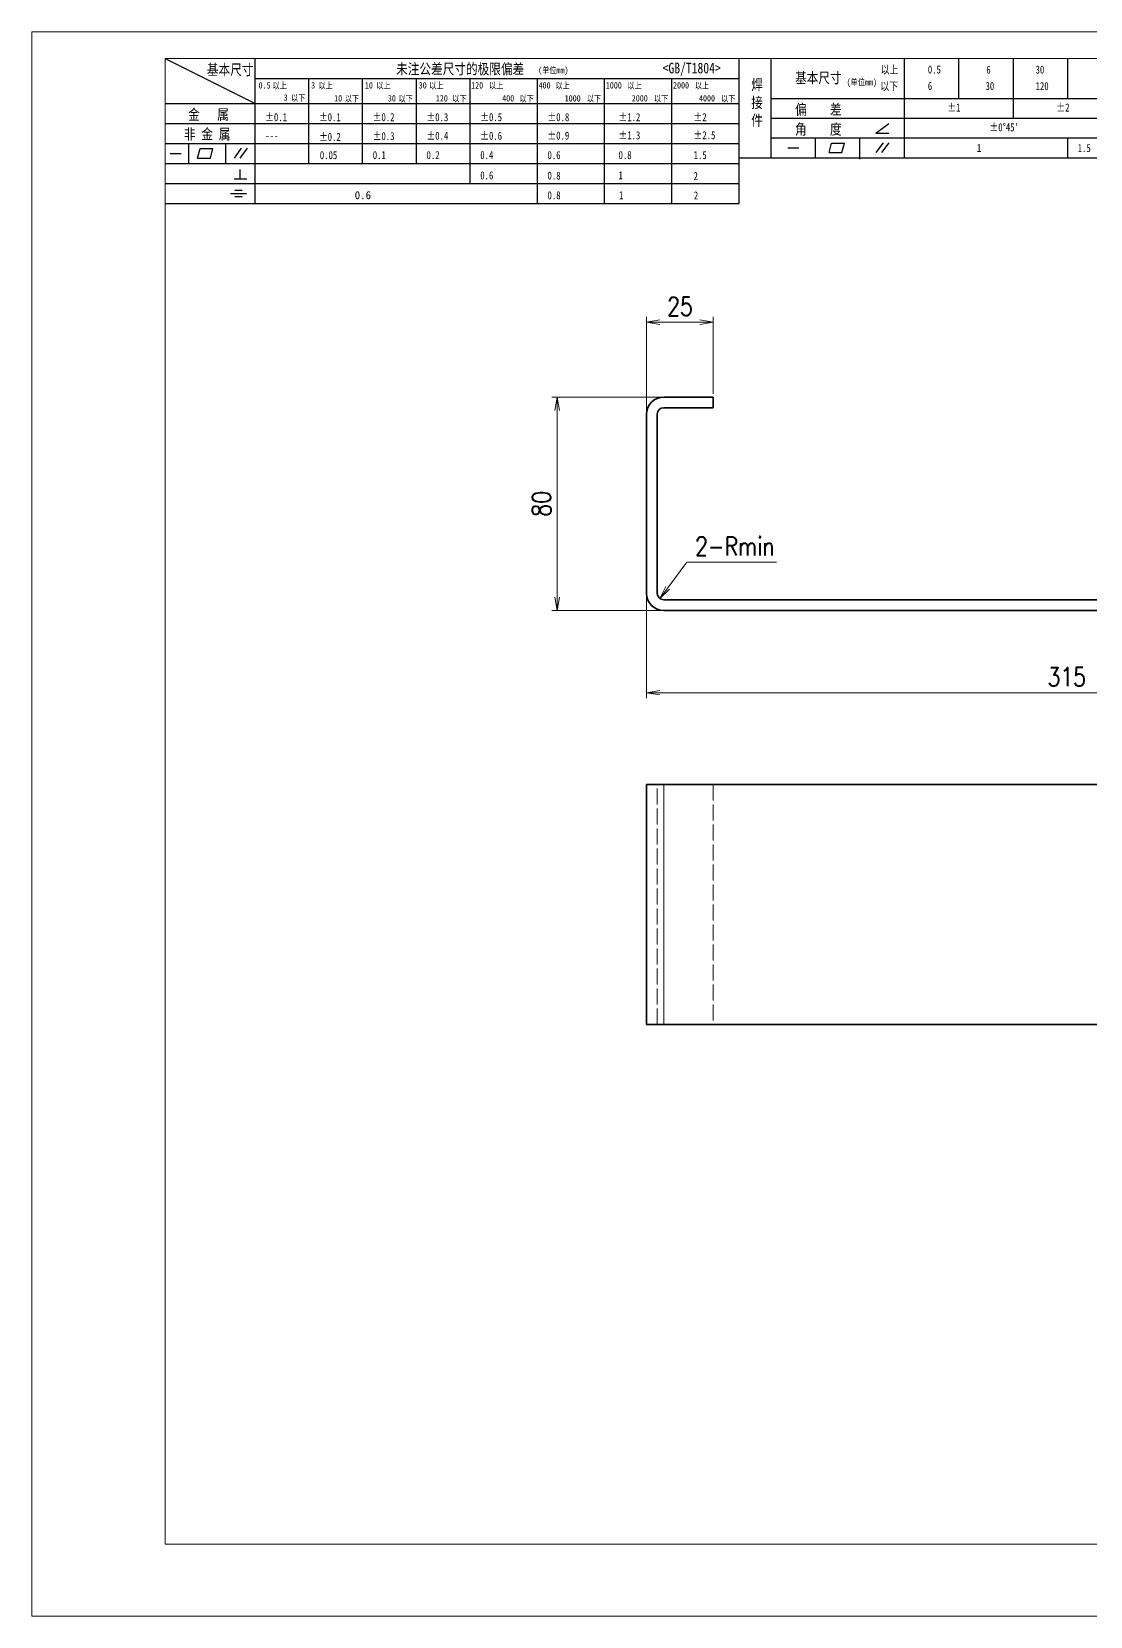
# Model space of a CAD drawing. Header units: millimetres. Extents: x -51813 to 38145, y -10860 to 38732.
# Drawn here: x -51813 to -51416, y 37795 to 38389 of the extents above; entities that cross this region are included whole.
import ezdxf

# ---------------------------------------------------------------- set-up
doc = ezdxf.new("R2010")
doc.units = ezdxf.units.MM
doc.header["$LTSCALE"] = 0.5
doc.linetypes.add('DASHED', pattern=[15, 12, -3])
doc.layers.add('图\\M+19E79\\M+195B6\\M+18E9A', color=7, linetype='Continuous')
doc.layers.add('图框', color=7, linetype='Continuous', lineweight=18)
doc.layers.add('标注线', color=3, linetype='Continuous', lineweight=18)
doc.layers.add('打印', color=7, linetype='Continuous', lineweight=15, plot=False)
doc.layers.add('打印-禁用', color=7, linetype='Continuous', lineweight=15, plot=False)
doc.styles.add('DIM', font='romans.shx', dxfattribs={"width": 0.8, "bigfont": 'bigfont.shx'})
doc.styles.add('国标', font='simfang.ttf', dxfattribs={"width": 0.8})
doc.dimstyles.new('DEH 1-2$0', dxfattribs={"dimscale": 2, "dimtxt": 3.5, "dimasz": 2.5, "dimexe": 1, "dimexo": 0.625, "dimgap": 1.2, "dimtad": 1, "dimdsep": 46, "dimtxsty": 'DIM', "dimblk": 'OPEN', "dimcen": 0, "dimclrd": 8, "dimclre": 8, "dimclrt": 2, "dimazin": 2, "dimtfac": 0.5, "dimtmove": 0, "dimatfit": 3, "dimldrblk": 'OPEN', "dimfxl": 0, "dimtolj": 2, "dimlwd": 13, "dimlwe": 13, "dimarcsym": 0})
doc.dimstyles.new('DEH 1-2$4', dxfattribs={"dimscale": 2, "dimtxt": 3.5, "dimasz": 2.5, "dimexe": 1, "dimexo": 0.625, "dimgap": 1.2, "dimtad": 1, "dimtoh": 1, "dimdsep": 46, "dimtxsty": 'DIM', "dimblk": 'OPEN', "dimcen": 0, "dimclrd": 8, "dimclre": 8, "dimclrt": 2, "dimazin": 2, "dimtfac": 0.5, "dimtofl": 0, "dimtmove": 0, "dimatfit": 3, "dimldrblk": 'OPEN', "dimfxl": 0, "dimtolj": 2, "dimlwd": 18, "dimlwe": 18, "dimarcsym": 0})

# ---------------------------------------------------------------- blocks, each defined once
blk = doc.blocks.new('GZDEH零件A3图框V01版')
at = {"layer": '图\\M+19E79\\M+195B6\\M+18E9A', "color": 9}
for p, q in [((2882.49, -1554.46), (2899.37, -1562.92)), ((2899.37, -1581.67), (2899.37, -1554.46)), ((2990.09, -1581.67), (2990.09, -1554.46)), ((2996.09, -1573.08), (2996.09, -1554.46)), ((3021.09, -1561.98), (3021.09, -1554.46)), ((3031.31, -1561.98), (3031.31, -1554.46)), ((3041.53, -1561.98), (3041.53, -1554.46)), ((3051.75, -1561.98), (3051.75, -1554.46)), ((2899.37, -1558.24), (2990.09, -1558.24)), ((2909.45, -1574.17), (2909.45, -1558.24)), ((2919.53, -1574.17), (2919.53, -1558.24)), ((2929.61, -1574.17), (2929.61, -1558.24)), ((2939.69, -1577.92), (2939.69, -1558.24)), ((2952.29, -1581.67), (2952.29, -1558.24)), ((2964.89, -1581.67), (2964.89, -1558.24)), ((2977.49, -1581.67), (2977.49, -1558.24)), ((2996.09, -1561.98), (3113.09, -1561.98)), ((3021.09, -1573.08), (3021.09, -1561.98)), ((3041.53, -1565.68), (3041.53, -1561.98)), ((2882.49, -1562.92), (2990.09, -1562.92)), ((2882.49, -1566.67), (2990.09, -1566.67)), ((2996.09, -1565.68), (3113.09, -1565.68)), ((3015.75, -1568.51), (3018.15, -1566.66)), ((2882.49, -1570.42), (2990.09, -1570.42)), ((2886.92, -1574.12), (2886.92, -1570.42)), ((2893.91, -1574.12), (2893.91, -1570.42)), ((2996.09, -1569.38), (3113.09, -1569.38)), ((3004.42, -1573.08), (3004.42, -1569.38)), ((3006.97, -1572.12), (3007.45, -1570.33)), ((3007.45, -1570.33), (3009.86, -1570.33)), ((3009.39, -1572.12), (3009.86, -1570.33)), ((3012.75, -1573.08), (3012.75, -1569.38)), ((3015.75, -1568.51), (3018.15, -1568.51)), ((3015.81, -1572.12), (3017.15, -1570.26)), ((3016.89, -1572.12), (3018.23, -1570.26)), ((3051.75, -1573.08), (3051.75, -1569.38)), ((2883.43, -1572.27), (2885.49, -1572.27)), ((2888.59, -1573.16), (2889.07, -1571.37)), ((2888.59, -1573.16), (2891, -1573.16)), ((2889.07, -1571.37), (2891.48, -1571.37)), ((2891, -1573.16), (2891.48, -1571.37)), ((2895.52, -1573.16), (2896.85, -1571.3)), ((2896.6, -1573.16), (2897.94, -1571.3)), ((2990.09, -1573.08), (3113.09, -1573.08)), ((2999.26, -1571.23), (3001.32, -1571.23)), ((3006.97, -1572.12), (3009.39, -1572.12)), ((3012.75, -1573.33), (3012.75, -1573.08)), ((2882.49, -1574.17), (2990.09, -1574.17)), ((2895.42, -1577.05), (2897.81, -1577.05)), ((2896.58, -1577.05), (2896.58, -1575.28)), ((2882.49, -1577.92), (2990.09, -1577.92)), ((2894.79, -1579.77), (2897.77, -1579.77)), ((2895.57, -1579.17), (2896.92, -1579.17)), ((2882.49, -1581.67), (2990.09, -1581.67)), ((2895.57, -1580.37), (2896.93, -1580.37))]:
    blk.add_line(p, q, dxfattribs=at)
at = {"layer": '图框', "linetype": 'Continuous'}
for p, q in [((2882.49, -1554.46), (2882.49, -1832.96)), ((3272.49, -1554.46), (2882.49, -1554.46)), ((2882.49, -1832.96), (3272.49, -1832.96))]:
    blk.add_line(p, q, dxfattribs=at)
at = {"layer": '打印-禁用', "linetype": 'Continuous'}
for p, q in [((2857.49, -1549.46), (2857.49, -1846.46)), ((3277.49, -1549.46), (2857.49, -1549.46)), ((2857.49, -1846.46), (3277.49, -1846.46))]:
    blk.add_line(p, q, dxfattribs=at)
at = {"layer": '图\\M+19E79\\M+195B6\\M+18E9A', "color": 9, "style": '国标', "width": 0.8}
for s, height, p in [('基本尺寸', 2, (2890.33, -1557.58)), ('未注公差尺寸的极限偏差', 2, (2925.81, -1557.44)), ('<GB/T1804>', 2, (2975.78, -1557.27)), ('以上', 1.5, (3016.64, -1557.33)), ('0.5', 1.5, (3025.49, -1557.3)), ('6', 1.5, (3036.45, -1557.34)), ('30', 1.5, (3045.69, -1557.31)), ('30', 1.2, (2930.04, -1560.11)), ('基本尺寸', 2, (3000.6, -1559.1)), ('以下', 1.5, (3016.58, -1560.43)), ('6', 1.5, (3025.49, -1560.38)), ('30', 1.5, (3036.31, -1560.39)), ('120', 1.5, (3045.69, -1560.41)), ('金   属', 2, (2886.82, -1565.98)), ('±0.1', 1.5, (2901.27, -1566.23)), ('±0.1', 1.5, (2911.35, -1566.23)), ('±0.2', 1.5, (2921.43, -1566.23)), ('±0.3', 1.5, (2931.51, -1566.23)), ('±0.5', 1.5, (2941.59, -1566.23)), ('±0.8', 1.5, (2954.19, -1566.23)), ('±1.2', 1.5, (2967.51, -1566.23)), ('±2', 1.5, (2981.58, -1566.23)), ('偏    差', 2, (3000.6, -1565.04)), ('±1', 1.5, (3029.16, -1564.42)), ('±2', 1.5, (3049.61, -1564.42)), ('非 金 属', 2, (2886.02, -1569.65)), ('±0.3', 1.5, (2921.43, -1569.77)), ('±0.4', 1.5, (2931.51, -1569.71)), ('±0.6', 1.5, (2941.59, -1569.71)), ('±0.9', 1.5, (2954.19, -1569.68)), ('±1.3', 1.5, (2967.51, -1569.62)), ('±2.5', 1.5, (2981.58, -1569.61)), ('角    度', 2, (3000.6, -1568.74)), ("±0%%D45'", 1.5, (3037.06, -1568.12)), ('---', 1.5, (2901.27, -1569.65)), ('±0.2', 1.5, (2911.35, -1569.92)), ('1', 1.5, (3034.69, -1571.98)), ('1.5', 1.5, (3053.59, -1572.01)), ('0.1', 1.5, (2921.43, -1573.34)), ('0.2', 1.5, (2931.51, -1573.33)), ('0.4', 1.5, (2941.59, -1573.33)), ('0.6', 1.5, (2954.19, -1573.35)), ('0.8', 1.5, (2967.51, -1573.33)), ('1.5', 1.5, (2981.58, -1573.34)), ('0.6', 1.5, (2941.59, -1577.14)), ('0.8', 1.5, (2954.19, -1577.17)), ('1', 1.5, (2967.51, -1577.12)), ('2', 1.5, (2981.58, -1577.26)), ('0.8', 1.5, (2954.19, -1580.87)), ('1', 1.5, (2967.59, -1580.86)), ('2', 1.5, (2981.62, -1580.89))]:
    blk.add_text(s, height=height, dxfattribs=at).set_placement(p)
at = {"layer": '图\\M+19E79\\M+195B6\\M+18E9A', "color": 9, "lineweight": 15, "style": '国标', "width": 0.8}
for s, p in [('(单位mm)', (2952.44, -1557.27)), ('0.5', (2900.03, -1560.11)), ('以上', (2902.64, -1560.16)), ('3', (2909.88, -1560.11)), ('以上', (2911.25, -1560.16)), ('10', (2919.96, -1560.11)), ('以上', (2922.09, -1560.16)), ('以上', (2932.02, -1560.16)), ('120', (2939.88, -1560.11)), ('以上', (2943.21, -1560.16)), ('400', (2952.52, -1560.11)), ('以上', (2955.68, -1560.16)), ('1000', (2965.12, -1560.11)), ('以上', (2969.16, -1560.16)), ('2000', (2977.72, -1560.11)), ('以上', (2981.8, -1560.16)), ('(单位mm)', (3010.27, -1559.51)), ('3', (2904.73, -1562.41)), ('以下', (2906.1, -1562.46)), ('10', (2914.19, -1562.54)), ('以下', (2916.18, -1562.59)), ('30', (2924.27, -1562.54)), ('以下', (2926.26, -1562.59)), ('120', (2933.26, -1562.54)), ('以下', (2936.34, -1562.59)), ('400', (2945.7, -1562.54)), ('以下', (2948.94, -1562.59)), ('1000', (2957.41, -1562.54)), ('以下', (2961.54, -1562.59)), ('2000', (2969.99, -1562.54)), ('以下', (2974.14, -1562.59)), ('4000', (2982.59, -1562.54)), ('以下', (2986.74, -1562.59))]:
    blk.add_text(s, height=1.2, dxfattribs=at).set_placement(p)
at = {"layer": '图\\M+19E79\\M+195B6\\M+18E9A', "color": 9, "lineweight": 13, "style": '国标'}
blk.add_text('0.6', height=1.5, dxfattribs=at).set_placement((2918.05, -1580.85))
at = {"layer": '图\\M+19E79\\M+195B6\\M+18E9A', "color": 9, "insert": (2992.39, -1558.41), "char_height": 2, "width": 3.1877, "attachment_point": 1, "style": '国标'}
blk.add_mtext('焊\\P接\\P件', dxfattribs=at)
at = {"layer": '图\\M+19E79\\M+195B6\\M+18E9A', "color": 9, "insert": (2911.51, -1573.37), "char_height": 1.5, "attachment_point": 7, "style": '国标'}
blk.add_mtext_dynamic_manual_height_columns('0.05', width=5.1982, gutter_width=12.5, heights=[0], dxfattribs=at)
blk = doc.blocks.new('DEH A3')
at = {"layer": '图框'}
blk.add_blockref('GZDEH零件A3图框V01版', (-2857.49, 1846.46), dxfattribs=at)
blk = doc.blocks.new('_Open')
at = {"color": 0, "linetype": 'ByBlock', "lineweight": -2}
for p, q in [((-1, 0.17), (0, 0)), ((-1, -0.17), (0, 0)), ((0, 0), (-1, 0))]:
    blk.add_line(p, q, dxfattribs=at)
blk = doc.blocks.new('*D176')
at = {"layer": 'Defpoints', "color": 0, "transparency": 16777216}
for p in [(-51616.04, 38251.55), (-51568.38, 38251.55), (-51572.51, 38171.55)]:
    blk.add_point(p, dxfattribs=at)
at = {"layer": '标注线', "color": 8, "lineweight": 13, "transparency": 16777216}
for p, q in [((-51569.63, 38251.55), (-51618.04, 38251.55)), ((-51616.04, 38176.55), (-51616.04, 38246.55)), ((-51573.76, 38171.55), (-51618.04, 38171.55))]:
    blk.add_line(p, q, dxfattribs=at)
at = {"layer": '标注线', "color": 8, "lineweight": 13, "transparency": 16777216, "xscale": 5, "yscale": 5, "zscale": 5}
for p, rotation in [((-51616.04, 38251.55), 90), ((-51616.04, 38171.55), 270)]:
    blk.add_blockref('_Open', p, dxfattribs=dict(at, rotation=rotation))
at = {"layer": '标注线', "color": 2, "transparency": 16777216, "insert": (-51621.94, 38211.55), "char_height": 7, "attachment_point": 5, "rotation": 90, "style": 'DIM'}
blk.add_mtext('\\A2;80', dxfattribs=at)
blk = doc.blocks.new('*D177')
at = {"layer": 'Defpoints', "color": 0, "transparency": 16777216}
for p in [(-51582.52, 38209.76), (-51267.52, 38171.55), (-51267.52, 38140.74)]:
    blk.add_point(p, dxfattribs=at)
at = {"layer": '标注线', "color": 8, "lineweight": 13, "transparency": 16777216}
for p, q in [((-51582.52, 38208.51), (-51582.52, 38138.74)), ((-51267.52, 38170.3), (-51267.52, 38138.74)), ((-51577.52, 38140.74), (-51272.52, 38140.74))]:
    blk.add_line(p, q, dxfattribs=at)
at = {"layer": '标注线', "color": 8, "lineweight": 13, "transparency": 16777216, "xscale": 5, "yscale": 5, "zscale": 5, "rotation": 180}
blk.add_blockref('_Open', (-51582.52, 38140.74), dxfattribs=at)
at = {"layer": '标注线', "color": 8, "lineweight": 13, "transparency": 16777216, "xscale": 5, "yscale": 5, "zscale": 5}
blk.add_blockref('_Open', (-51267.52, 38140.74), dxfattribs=at)
at = {"layer": '标注线', "color": 2, "transparency": 16777216, "insert": (-51425.02, 38146.64), "char_height": 7, "attachment_point": 5, "style": 'DIM'}
blk.add_mtext('\\A2;315', dxfattribs=at)
blk = doc.blocks.new('*D178')
at = {"layer": 'Defpoints', "color": 0, "transparency": 16777216}
for p in [(-51582.52, 38279.66), (-51557.52, 38251.55), (-51582.52, 38243.06)]:
    blk.add_point(p, dxfattribs=at)
at = {"layer": '标注线', "color": 8, "lineweight": 13, "transparency": 16777216}
for p, q in [((-51582.52, 38244.31), (-51582.52, 38281.66)), ((-51562.52, 38279.66), (-51577.52, 38279.66)), ((-51557.52, 38252.8), (-51557.52, 38281.66))]:
    blk.add_line(p, q, dxfattribs=at)
at = {"layer": '标注线', "color": 8, "lineweight": 13, "transparency": 16777216, "xscale": 5, "yscale": 5, "zscale": 5, "rotation": 180}
blk.add_blockref('_Open', (-51582.52, 38279.66), dxfattribs=at)
at = {"layer": '标注线', "color": 8, "lineweight": 13, "transparency": 16777216, "xscale": 5, "yscale": 5, "zscale": 5}
blk.add_blockref('_Open', (-51557.52, 38279.66), dxfattribs=at)
at = {"layer": '标注线', "color": 2, "transparency": 16777216, "insert": (-51570.02, 38285.56), "char_height": 7, "attachment_point": 5, "style": 'DIM'}
blk.add_mtext('\\A2;25', dxfattribs=at)
blk = doc.blocks.new('*D180')
at = {"layer": 'Defpoints', "color": 0, "transparency": 16777216}
for p in [(-51576.12, 38177.95), (-51577.54, 38176.02)]:
    blk.add_point(p, dxfattribs=at)
at = {"layer": '标注线', "color": 8, "lineweight": 18, "transparency": 16777216}
for p, q in [((-51567.47, 38189.71), (-51574.58, 38180.04)), ((-51533.87, 38189.71), (-51567.47, 38189.71))]:
    blk.add_line(p, q, dxfattribs=at)
at = {"layer": '标注线', "color": 8, "lineweight": 18, "transparency": 16777216, "xscale": 5, "yscale": 5, "zscale": 5, "rotation": 233.6803633542664}
blk.add_blockref('_Open', (-51577.54, 38176.02), dxfattribs=at)
at = {"layer": '标注线', "color": 2, "transparency": 16777216, "insert": (-51549.47, 38195.61), "char_height": 7, "attachment_point": 5, "style": 'DIM'}
blk.add_mtext('\\A2;{\\Fromans,bigfont|c134;2-Rmin}', dxfattribs=at)

msp = doc.modelspace()

# ---------------------------------------------------------------- linework, layer by layer
at = {"color": 7, "lineweight": 35, "ltscale": 0.465}
for p, q in [((-51557.522, 38251.55), (-51576.122, 38251.55)), ((-51576.122, 38247.55), (-51557.522, 38247.55))]:
    msp.add_line(p, q, dxfattribs=at)
at = {"color": 7, "lineweight": 35, "ltscale": 0.1}
msp.add_line((-51557.522, 38247.55), (-51557.522, 38251.55), dxfattribs=at)
at = {"color": 7, "lineweight": 35}
for p, q in [((-51582.522, 38245.15), (-51582.522, 38177.95)), ((-51578.522, 38177.95), (-51578.522, 38245.15)), ((-51267.522, 38175.55), (-51576.122, 38175.55)), ((-51576.122, 38171.55), (-51267.522, 38171.55)), ((-51582.522, 38106.32), (-51582.522, 38016.32)), ((-51576.122, 38106.32), (-51267.522, 38106.32)), ((-51576.122, 38016.32), (-51267.522, 38016.32))]:
    msp.add_line(p, q, dxfattribs=at)
at = {"color": 7, "lineweight": 35, "ltscale": 0.046863}
for p, q in [((-51582.522, 38106.32), (-51580.647, 38106.32)), ((-51580.647, 38016.32), (-51582.522, 38016.32))]:
    msp.add_line(p, q, dxfattribs=at)
at = {"color": 7, "lineweight": 35, "ltscale": 0.113138}
for p, q in [((-51580.647, 38106.32), (-51576.122, 38106.32)), ((-51576.122, 38016.32), (-51580.647, 38016.32))]:
    msp.add_line(p, q, dxfattribs=at)
at = {"color": 1, "linetype": 'DASHED', "lineweight": 13}
for p, q in [((-51578.522, 38016.32), (-51578.522, 38106.32)), ((-51576.122, 38016.32), (-51576.122, 38106.32)), ((-51576.122, 38106.32), (-51576.122, 38016.32)), ((-51576.122, 38106.32), (-51576.122, 38016.32)), ((-51557.522, 38106.32), (-51557.522, 38016.32))]:
    msp.add_line(p, q, dxfattribs=at)
at = {"color": 7, "lineweight": 13}
msp.add_line((-51576.122, 38016.32), (-51576.122, 38106.32), dxfattribs=at)
at = {"color": 7, "lineweight": 35}
for centre, radius, start, end in [((-51576.122, 38245.15), 6.4, 90.000009, 180.000009), ((-51576.122, 38245.15), 2.4, 90.000009, 180.000009), ((-51576.122, 38177.95), 6.4, 180.000009, 270.000004), ((-51576.122, 38177.95), 2.4, 180.000009, 270.000004)]:
    msp.add_arc(centre, radius, start, end, dxfattribs=at)
at = {"layer": '打印'}
msp.add_lwpolyline([(-51813.088, 38388.515), (-50973.088, 38388.515), (-50973.088, 37794.515), (-51813.088, 37794.515)], close=True, dxfattribs=at)

# ---------------------------------------------------------------- block references
at = {"layer": '图框', "xscale": 2, "yscale": 2, "zscale": 2}
msp.add_blockref('DEH A3', (-51813.088, 37794.515), dxfattribs=at)

# ---------------------------------------------------------------- dimensions: what is measured, and where the dimension line sits
at = {"layer": '标注线'}
for base, p1, p2, picture, middle in [((-51582.522, 38279.656), (-51557.522, 38251.55), (-51582.522, 38243.059), '*D178', (-51570.022, 38285.556)), ((-51267.522, 38140.744), (-51582.522, 38209.761), (-51267.522, 38171.55), '*D177', (-51425.022, 38146.644))]:
    dim = msp.add_linear_dim(base=base, p1=p1, p2=p2, dimstyle='DEH 1-2$0', dxfattribs=at)
    dim.commit()
    dim.dimension.update_dxf_attribs({"geometry": picture, "text_midpoint": middle})
dim = msp.add_linear_dim(base=(-51616.039, 38251.55), p1=(-51572.506, 38171.55), p2=(-51568.384, 38251.55), angle=90, dimstyle='DEH 1-2$0', dxfattribs=at)
dim.commit()
dim.dimension.update_dxf_attribs({"geometry": '*D176', "text_midpoint": (-51616.039, 38211.55), "dimtype": 160})
dim = msp.add_radius_dim(center=(-51576.122, 38177.95), mpoint=(-51577.543, 38176.016), text='{\\Fromans,bigfont|c134;2-Rmin}', dimstyle='DEH 1-2$4', override={"dimtmove": 1}, dxfattribs=at)
dim.commit()
dim.dimension.update_dxf_attribs({"geometry": '*D180', "text_midpoint": (-51567.474, 38189.713), "dimtype": 164})

doc.saveas('drawing.dxf')
